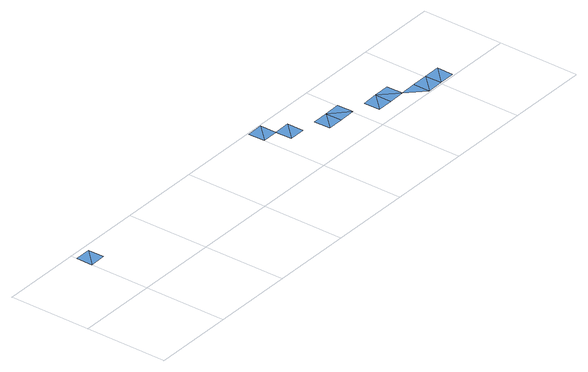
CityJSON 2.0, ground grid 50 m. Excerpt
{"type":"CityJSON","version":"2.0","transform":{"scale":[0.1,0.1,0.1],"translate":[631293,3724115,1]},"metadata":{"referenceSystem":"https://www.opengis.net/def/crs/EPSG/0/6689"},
"CityObjects":{
"waterbody1":{"type":"WaterBody","attributes":{"name":"福岡県津波浸水想定図","class":"1140","function":"2","WaterBodyTsunamiRiskAttribute.description":"1","WaterBodyTsunamiRiskAttribute.rank":"2"},"geometry":[{"type":"MultiSurface","lod":"1","boundaries":[[[0,1,2]],[[0,3,1]],[[4,5,6]],[[5,4,7]],[[8,9,10]],[[10,9,11]],[[12,13,14]],[[14,15,12]]]}]},
"waterbody2":{"type":"WaterBody","attributes":{"name":"福岡県津波浸水想定図","class":"1140","function":"2","WaterBodyTsunamiRiskAttribute.description":"1","WaterBodyTsunamiRiskAttribute.rank":"1"},"geometry":[{"type":"MultiSurface","lod":"1","boundaries":[[[16,17,18]],[[17,16,19]],[[12,15,20]],[[15,21,20]]]}]},
"waterbody3":{"type":"WaterBody","attributes":{"name":"福岡県津波浸水想定図","class":"1140","function":"2","WaterBodyTsunamiRiskAttribute.description":"1","WaterBodyTsunamiRiskAttribute.rank":"3"},"geometry":[{"type":"MultiSurface","lod":"1","boundaries":[[[22,23,19]],[[22,24,23]],[[25,5,26]],[[5,25,6]],[[10,27,28]],[[10,28,8]],[[14,13,9]]]}]}
},
"vertices":[
[4,363,10],[102,465,10],[2,463,10],[104,365,10],[2007,202,9],[1905,300,9],[1907,200,9],[2005,302,9],[2209,106,9],[2309,108,9],[2207,206,9],[2307,208,9],[2509,112,9],[2409,110,9],[2411,10,9],[2511,12,9],
[1504,392,9],[1602,494,9],[1502,492,9],[1604,394,9],[2609,113,9],[2611,14,9],
[1606,294,9],[1704,396,9],[1706,296,9],[1807,198,9],[1806,298,9],[2107,204,9],[2109,104,9]
]}
